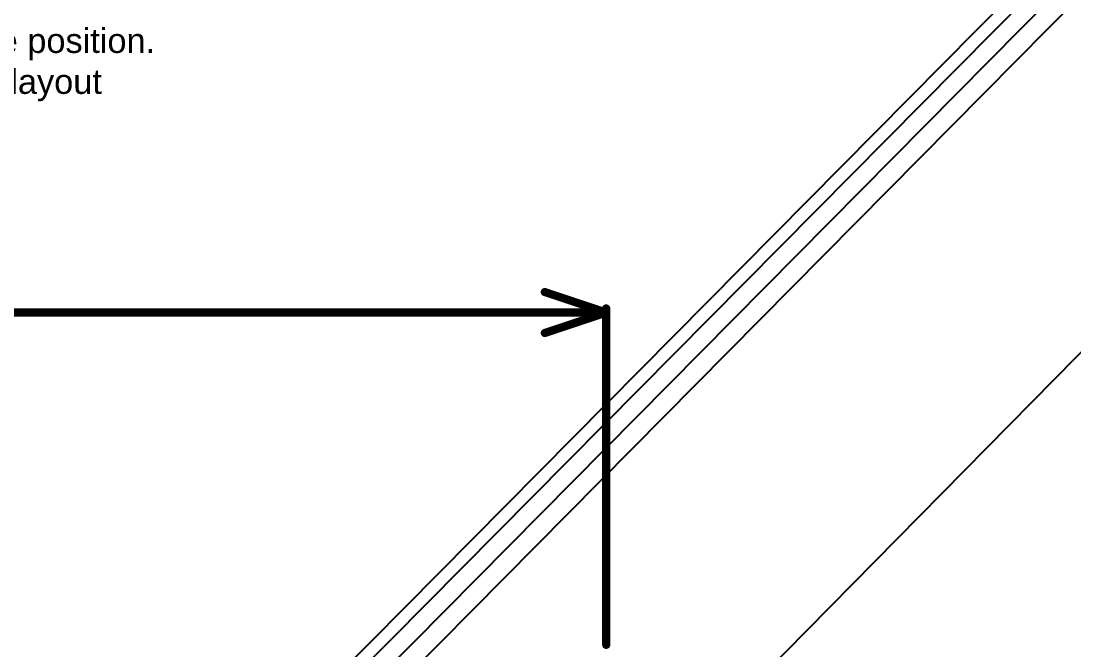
# Model space of a CAD drawing. Header units: inches. Extents: x -4 to 5258, y -4 to 5281.
# Drawn here: x 109.7 to 175, y 106.3 to 145.3 of the extents above; entities that cross this region are included whole.
import ezdxf

# ---------------------------------------------------------------- set-up
doc = ezdxf.new("R2010")
doc.units = ezdxf.units.IN
for name, color, linetype in [('Dimensions', 6, 'Continuous'), ('Drill Drawing', 1, 'Continuous'), ('Top Solder', 216, 'Continuous')]:
    doc.layers.add(name, color=color, linetype=linetype)
doc.styles.add('Arial', font='', dxfattribs={"height": 0.2})
doc.styles.get('Arial').set_extended_font_data('Arial')

# ---------------------------------------------------------------- blocks, each defined once
blk = doc.blocks.new('13_WQFN_HR__3_2__31')
at = {"layer": 'Top Solder'}
for p in [(-0.575, 1.81), (-0.547, -0.923), (0.575, 1.81), (1.178, -0.923)]:
    blk.add_line(p, (5220.676, 5271.621), dxfattribs=at)
blk = doc.blocks.new('SON_8_5_6__170')
at = {"layer": 'Top Solder'}
blk.add_line((0.323, 2.338), (-5201.151, 5129.383), dxfattribs=at)

msp = doc.modelspace()

# ---------------------------------------------------------------- linework, layer by layer
at = {"layer": 'Dimensions'}
for points in [[(142.181, 128.526, 0.508, 0.508, 0), (145.991, 127.256, 0.508, 0.508, 0)], [(80.301, 127.256, 0.508, 0.508, 0), (145.991, 127.256, 0.508, 0.508, 0)], [(142.181, 125.986, 0.508, 0.508, 0), (145.991, 127.256, 0.508, 0.508, 0)], [(145.991, 106.644, 0.508, 0.508, 0), (145.991, 127.51, 0.508, 0.508, 0)]]:
    msp.add_lwpolyline(points, format="xyseb", dxfattribs=at)
for points in [[(142.054, 128.526, 0.254, 0.254, 1), (142.308, 128.526, 0.254, 0.254, 1)], [(145.864, 127.51, 0.254, 0.254, 1), (146.118, 127.51, 0.254, 0.254, 1)], [(145.864, 127.256, 0.254, 0.254, 1), (146.118, 127.256, 0.254, 0.254, 1)], [(145.864, 127.256, 0.254, 0.254, 1), (146.118, 127.256, 0.254, 0.254, 1)], [(145.864, 127.256, 0.254, 0.254, 1), (146.118, 127.256, 0.254, 0.254, 1)], [(142.054, 125.986, 0.254, 0.254, 1), (142.308, 125.986, 0.254, 0.254, 1)], [(145.864, 106.644, 0.254, 0.254, 1), (146.118, 106.644, 0.254, 0.254, 1)]]:
    msp.add_lwpolyline(points, format="xyseb", close=True, dxfattribs=at)

# ---------------------------------------------------------------- block references
msp.add_blockref('13_WQFN_HR__3_2__31', (37.077, 9.267))
at = {"rotation": 270}
msp.add_blockref('SON_8_5_6__170', (128.371, 79.737), dxfattribs=at)

# ---------------------------------------------------------------- texts
at = {"layer": 'Drill Drawing', "style": 'Arial'}
for s, p in [('= Calculated from tool start centre position to tool end centre position.', (52.507, 143.358)), (' = Routed Path Length + Tool Size = Slot length as defined in the PCB layout', (42.096, 140.819))]:
    msp.add_text(s, height=1.524, dxfattribs=at).set_placement(p)

doc.saveas('drawing.dxf')
